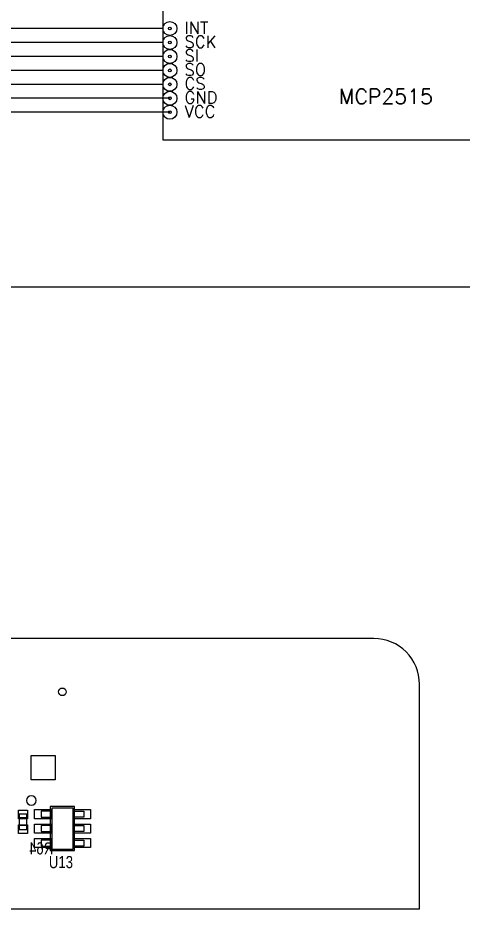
# Model space of a CAD drawing. Header units: inches. Extents: x -0.2 to 10.5, y 0 to 8.
# Drawn here: x 4.618 to 6.102, y 2.352 to 5.321 of the extents above; entities that cross this region are included whole.
import ezdxf

# ---------------------------------------------------------------- set-up
doc = ezdxf.new("R2010")
doc.units = ezdxf.units.IN
doc.header["$LTSCALE"] = 0.75
doc.header["$MEASUREMENT"] = 0
for name, color, linetype in [('BOARD_OUTLINE', 254, 'Continuous'), ('PARTS_TOP', 111, 'Continuous'), ('PINS_TOP', 1, 'Continuous'), ('SILK_BOTTOM', 85, 'Continuous'), ('SILK_TOP', 85, 'Continuous')]:
    doc.layers.add(name, color=color, linetype=linetype)
doc.styles.add('Roman', font='romans')
pattern_1 = [(0, (-23.6017, -8.8698), (6.375, 3), [1.5, -1.25, 1.75, -0.75, 2.25, -1]), (0, (-22.1017, -8.7448), (6.375, 3), [1.25, -4.75, 1, -1.5]), (0, (-19.1017, -9.0573), (6.375, 3), [0.75, -7.75]), (90, (-23.6017, -8.8698), (-2.125, 3), [2.875, -9.125]), (90, (-22.1017, -8.8698), (-2.125, 3), [2.8125, -9.1875]), (90, (-20.8517, -8.8698), (-2.125, 3), [2.625, -9.375]), (90, (-19.1017, -9.0573), (-2.125, 3), [2.875, -9.125]), (90, (-18.3517, -9.0573), (-2.125, 3), [2.875, -9.125]), (90, (-16.1017, -8.8698), (-2.125, 3), [2.75, -9.25])]

msp = doc.modelspace()

# ---------------------------------------------------------------- hatches: boundary and pattern name
h = msp.add_hatch()
h.set_pattern_fill('AR-RSHKE', color=256, scale=0.25)
h.set_pattern_definition(pattern_1)
h.paths.add_polyline_path([(4.9264, 4.3313, 1), (4.9064, 4.3313, 1)])
h.paths.add_polyline_path([(5.0264, 4.3313, 1), (5.0064, 4.3313, 1)])
h.paths.add_polyline_path([(5.1264, 4.3313, 1), (5.1064, 4.3313, 1)])
h.paths.add_polyline_path([(5.2264, 4.3313, 1), (5.2064, 4.3313, 1)])
h.paths.add_polyline_path([(5.3264, 4.3313, 1), (5.3064, 4.3313, 1)])
h.paths.add_polyline_path([(5.3063, 4.6313, 1), (5.3263, 4.6313, 1)])
h.paths.add_polyline_path([(5.2263, 4.6313, 1), (5.2063, 4.6313, 1)])
h.paths.add_polyline_path([(5.1263, 4.6313, 1), (5.1063, 4.6313, 1)])
h.paths.add_polyline_path([(5.0263, 4.6313, 1), (5.0063, 4.6313, 1)])
h.paths.add_polyline_path([(5.0262, 4.9313, 1), (5.0062, 4.9313, 1)])
h.paths.add_polyline_path([(5.1062, 4.9313, 1), (5.1262, 4.9313, 1)])
h.paths.add_polyline_path([(5.2262, 4.9313, 1), (5.2062, 4.9313, 1)])
h.paths.add_polyline_path([(5.3262, 4.9313, 1), (5.3062, 4.9313, 1)])
h.paths.add_polyline_path([(5.2431, 5.5185, 1), (5.3431, 5.5185, 1)])
h.paths.add_polyline_path([(5.3431, 3.7433, 1), (5.2431, 3.7433, 1)])
h.paths.add_polyline_path([(3.6712, 3.7433, 1), (3.5712, 3.7433, 1)])
h = msp.add_hatch()
h.set_pattern_fill('AR-RSHKE', color=256, scale=0.25)
h.set_pattern_definition(pattern_1)
h.paths.add_polyline_path([(3.8961, 4.6313, 1), (3.8761, 4.6313, 1)])
h.paths.add_polyline_path([(3.7961, 4.6313, 1), (3.7761, 4.6313, 1)])
h.paths.add_polyline_path([(3.6961, 4.6313, 1), (3.6761, 4.6313, 1)])
h.paths.add_polyline_path([(3.5961, 4.6313, 1), (3.5761, 4.6313, 1)])
h.paths.add_polyline_path([(3.9759, 4.3313, 1), (3.9959, 4.3313, 1)])
h.paths.add_polyline_path([(3.8959, 4.3313, 1), (3.8759, 4.3313, 1)])
h.paths.add_polyline_path([(3.7959, 4.3313, 1), (3.7759, 4.3313, 1)])
h.paths.add_polyline_path([(3.6959, 4.3313, 1), (3.6759, 4.3313, 1)])
h.paths.add_polyline_path([(3.5959, 4.3313, 1), (3.5759, 4.3313, 1)])
h.paths.add_polyline_path([(3.9758, 4.0312, 1), (3.9958, 4.0312, 1)])
h.paths.add_polyline_path([(3.8758, 4.0312, 1), (3.8958, 4.0312, 1)])
h.paths.add_polyline_path([(3.7758, 4.0312, 1), (3.7958, 4.0312, 1)])
h.paths.add_polyline_path([(3.6758, 4.0312, 1), (3.6958, 4.0312, 1)])
h.paths.add_polyline_path([(3.5958, 4.0312, 1), (3.5758, 4.0312, 1)])
h.paths.add_polyline_path([(5.3266, 4.0312, 1), (5.3066, 4.0312, 1)])
h.paths.add_polyline_path([(5.2266, 4.0312, 1), (5.2066, 4.0312, 1)])
h.paths.add_polyline_path([(5.1266, 4.0312, 1), (5.1066, 4.0312, 1)])
h.paths.add_polyline_path([(5.0266, 4.0312, 1), (5.0066, 4.0312, 1)])
h.paths.add_polyline_path([(4.9266, 4.0312, 1), (4.9066, 4.0312, 1)])

# ---------------------------------------------------------------- linework, layer by layer
for p, q in [((5.1015, 5.2855), (2.2585, 5.2855)), ((5.1015, 5.239), (2.387, 5.239)), ((5.1015, 5.1925), (2.7727, 5.1925)), ((5.1015, 5.146), (3.5902, 5.146)), ((5.1015, 5.0995), (3.6113, 5.0995)), ((5.1248, 5.053), (4.4609, 5.053)), ((5.1248, 5.0065), (4.4821, 5.0065)), ((6.6749, 4.4239), (4.4609, 4.4239)), ((5.9566, 2.3519), (1.6531, 2.3519))]:
    msp.add_line(p, q)
msp.add_lwpolyline([(6.5015, 5.3078), (6.5015, 5.3897), (5.1015, 5.3897), (5.1015, 4.9143), (6.5015, 4.9143), (6.5015, 5.3078)])
for centre, radius in [((5.1248, 5.2855), 0.0233), ((5.1248, 5.2855), 0.00465), ((5.1248, 5.239), 0.0233), ((5.1248, 5.239), 0.00465), ((5.1248, 5.1925), 0.0233), ((5.1248, 5.1925), 0.00465), ((5.1248, 5.146), 0.0233), ((5.1248, 5.146), 0.00465), ((5.1248, 5.0995), 0.0233), ((5.1248, 5.0995), 0.00465), ((5.1248, 5.053), 0.0233), ((5.1248, 5.053), 0.00465), ((5.1248, 5.0065), 0.0233), ((5.1248, 5.0065), 0.00465)]:
    msp.add_circle(centre, radius)
at = {"layer": 'BOARD_OUTLINE'}
msp.add_lwpolyline([(5.9566, 2.3519), (5.9566, 3.1013, 0.414214), (5.8047, 3.2532), (3.1969, 3.2532)], format="xyb", dxfattribs=at)
at = {"layer": 'PARTS_TOP'}
for points in [[(4.7263, 2.6785), (4.6959, 2.6785), (4.6959, 2.6583), (4.7263, 2.6583)], [(4.7263, 2.6937), (4.7263, 2.5469), (4.8073, 2.5469), (4.8073, 2.6937), (4.7263, 2.6937)], [(4.7314, 2.6886), (4.7314, 2.5519), (4.8023, 2.5519), (4.8023, 2.6886), (4.7314, 2.6886)], [(4.8073, 2.6785), (4.8377, 2.6785), (4.8377, 2.6583), (4.8073, 2.6583)], [(4.6478, 2.6684), (4.6225, 2.6684), (4.6225, 2.6177), (4.6478, 2.6177), (4.6478, 2.6684)], [(4.6478, 2.6557), (4.6225, 2.6557)], [(4.6478, 2.6304), (4.6225, 2.6304)], [(4.7263, 2.6304), (4.6959, 2.6304), (4.6959, 2.6102), (4.7263, 2.6102)], [(4.8073, 2.6304), (4.8377, 2.6304), (4.8377, 2.6102), (4.8073, 2.6102)], [(4.7263, 2.5823), (4.6959, 2.5823), (4.6959, 2.5621), (4.7263, 2.5621)], [(4.8073, 2.5823), (4.8377, 2.5823), (4.8377, 2.5621), (4.8073, 2.5621)]]:
    msp.add_lwpolyline(points, dxfattribs=at)
at = {"layer": 'PINS_TOP'}
for points in [[(4.662, 2.7823), (4.662, 2.8633), (4.743, 2.8633), (4.743, 2.7823)], [(4.6205, 2.682), (4.6499, 2.682), (4.6499, 2.6532), (4.6205, 2.6532)], [(4.6732, 2.6532), (4.6732, 2.6836), (4.7289, 2.6836), (4.7289, 2.6532)], [(4.8048, 2.6532), (4.8048, 2.6836), (4.8605, 2.6836), (4.8605, 2.6532)], [(4.6205, 2.6329), (4.6499, 2.6329), (4.6499, 2.6041), (4.6205, 2.6041)], [(4.6732, 2.6051), (4.6732, 2.6355), (4.7289, 2.6355), (4.7289, 2.6051)], [(4.8048, 2.6051), (4.8048, 2.6355), (4.8605, 2.6355), (4.8605, 2.6051)], [(4.6732, 2.557), (4.6732, 2.5874), (4.7289, 2.5874), (4.7289, 2.557)], [(4.8048, 2.557), (4.8048, 2.5874), (4.8605, 2.5874), (4.8605, 2.557)]]:
    msp.add_lwpolyline(points, close=True, dxfattribs=at)
msp.add_circle((4.7668, 3.0759), 0.0127, dxfattribs=at)
at = {"layer": 'SILK_TOP'}
msp.add_lwpolyline([(4.679, 2.7139, 1), (4.647, 2.7139, 1)], format="xyb", close=True, dxfattribs=at)

# ---------------------------------------------------------------- texts
at = {"style": 'Roman'}
for s, width, heights, insert, char_height, attachment_point in [('INT', 0.257271, [0.0957], (5.1736, 5.2881), 0.04, 4), ('SCK', 0.257271, [0.0957], (5.1736, 5.2416), 0.04, 4), ('SI', 0.257271, [0.0957], (5.1736, 5.1951), 0.04, 4), ('SO', 0.257271, [0.0957], (5.1736, 5.1486), 0.04, 4), ('CS', 0.257271, [0.0957], (5.1736, 5.1021), 0.04, 4), ('MCP2515', 0.47432, [0.0929], (5.8449, 5.059), 0.05, 5), ('GND', 0.257271, [0.0957], (5.1736, 5.0556), 0.04, 4), ('VCC', 0.257271, [0.0957], (5.1736, 5.0091), 0.04, 4)]:
    msp.add_mtext_dynamic_manual_height_columns(s, width=width, gutter_width=0.25, heights=heights, dxfattribs=dict(at, insert=insert, char_height=char_height, attachment_point=attachment_point))
at = {"layer": 'SILK_BOTTOM', "text_generation_flag": 2, "width": 0.8125}
msp.add_text('R64', height=0.0405, dxfattribs=at).set_placement((4.7364, 2.5342))
at = {"layer": 'SILK_TOP', "width": 0.8125}
msp.add_text('U13', height=0.0405, dxfattribs=at).set_placement((4.7213, 2.4886))

doc.saveas('drawing.dxf')
